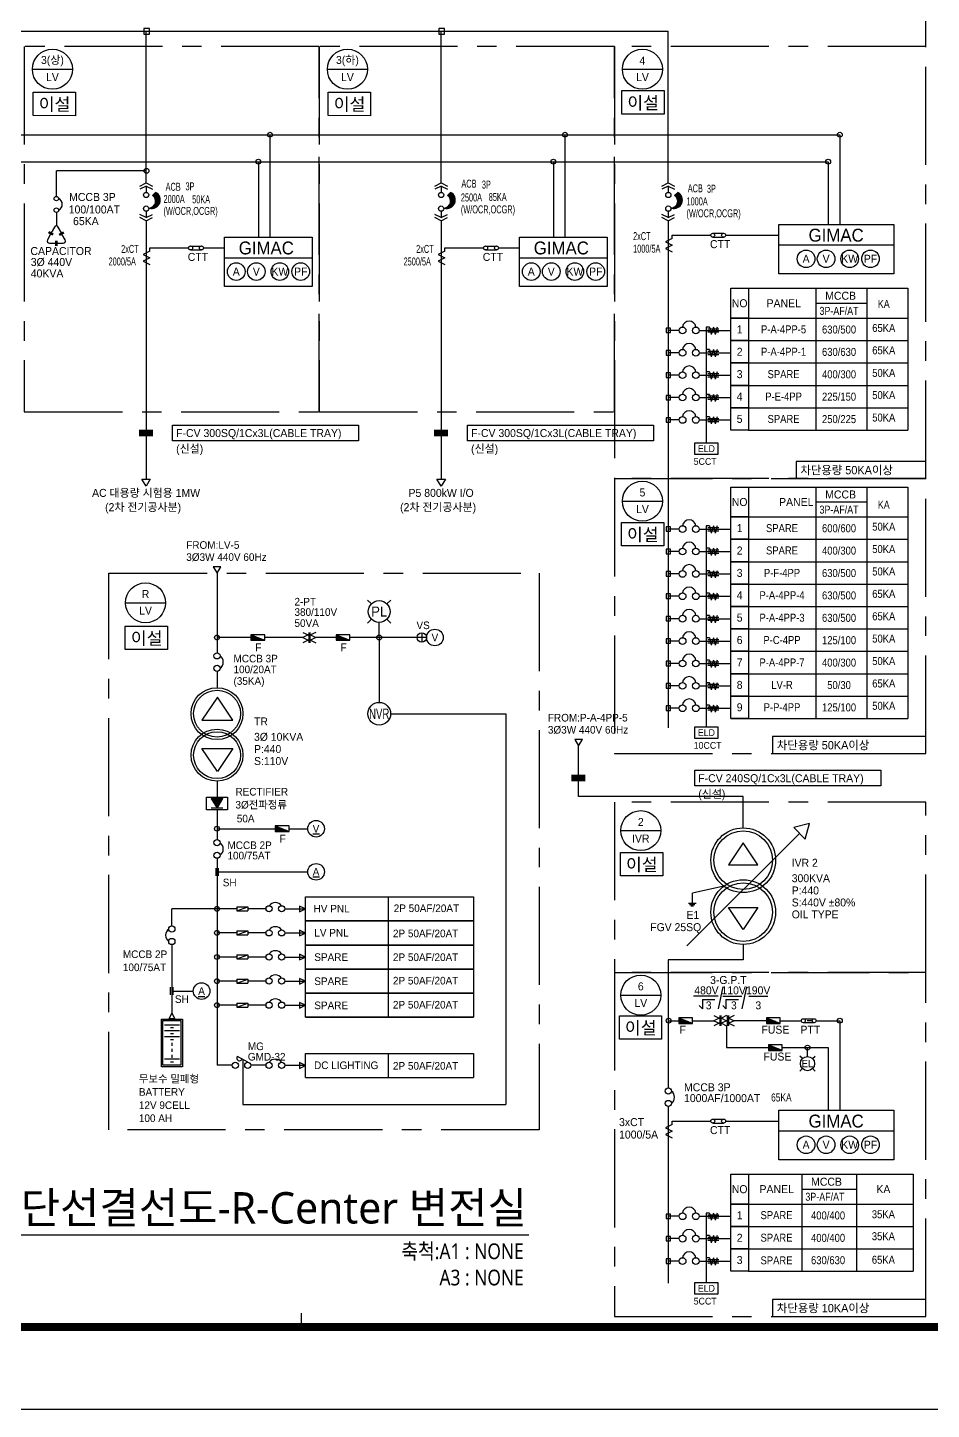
# Model space of a CAD drawing. Header units: millimetres. Extents: x 0 to 252300, y -45585 to -15885.
# Drawn here: x 226260 to 237778, y -45585 to -27966 of the extents above; entities that cross this region are included whole.
import ezdxf
from ezdxf.enums import TextEntityAlignment as Align

# ---------------------------------------------------------------- set-up
doc = ezdxf.new("R2010")
doc.units = ezdxf.units.MM
doc.header["$LTSCALE"] = 1000
doc.linetypes.add('CEN', pattern=[62, 60, -1, 0, -1])
doc.linetypes.add('CENTER', pattern=[2, 1.25, -0.25, 0.25, -0.25])
for name, color, linetype in [('11$0$TEXT', 3, 'Continuous'), ('11$1$SYM', 3, 'Continuous'), ('line', 9, 'Continuous'), ('LINE3', 1, 'CENTER'), ('SYM', 3, 'Continuous'), ('TIT', 2, 'Continuous'), ('XR-SHEET-SHT', 5, 'Continuous'), ('XREF', 7, 'CEN'), ('기호', 4, 'Continuous')]:
    doc.layers.add(name, color=color, linetype=linetype)
doc.layers.add('XR-SHEET-TEMP', color=171, linetype='Continuous', plot=False)
doc.styles.add('CW', font='')
doc.styles.add('GHS', font='malgun.ttf')
doc.styles.add('돋움', font='')
doc.styles.get('CW').set_extended_font_data('Dotum')
doc.styles.get('돋움').set_extended_font_data('Dotum')

# ---------------------------------------------------------------- blocks, each defined once
blk = doc.blocks.new('XR-FORM-EE', base_point=(461, 408))
at = {"layer": 'XR-SHEET-SHT', "color": 5}
blk.add_lwpolyline([(0, 118800), (168200, 118800), (168200, 0), (0, 0)], close=True, dxfattribs=at)
at = {"layer": 'XR-SHEET-SHT', "color": 5, "const_width": 400}
blk.add_lwpolyline([(9300, 114600), (163900, 114600), (163900, 4200), (9300, 4200)], close=True, dxfattribs=at)
at = {"layer": 'XR-SHEET-TEMP'}
blk.add_line((78000, 4200), (78000, 4900), dxfattribs=at)
blk = doc.blocks.new('CCT-F')
at = {"layer": '기호', "color": 3}
blk.add_lwpolyline([(0, 0), (202, -117), (202, 117)], close=True, dxfattribs=at)

msp = doc.modelspace()

# ---------------------------------------------------------------- linework, layer by layer
at = {"layer": '11$0$TEXT', "color": 6}
for points in [[(228108, -33034), (230479, -33034), (230479, -33234), (228108, -33234)], [(231868, -33034), (234239, -33034), (234239, -33234), (231868, -33234)], [(234763, -37435), (237134, -37435), (237134, -37635), (234763, -37635)]]:
    msp.add_lwpolyline(points, close=True, dxfattribs=at)
at = {"layer": '11$1$SYM', "color": 6}
for points in [[(227680, -33134, 84.2, 84.2, 0), (227860, -33134, 0, 0, 0), (228108, -33134, 0, 0, 0)], [(231440, -33134, 84.2, 84.2, 0), (231620, -33134, 0, 0, 0), (231868, -33134, 0, 0, 0)], [(233369, -37535, 84.2, 84.2, 0), (233189, -37535, 0, 0, 0), (234763, -37535, 0, 0, 0)]]:
    msp.add_lwpolyline(points, format="xyseb", dxfattribs=at)
at = {"layer": 'LINE3'}
msp.add_lwpolyline([(237709, -28208), (237709, -25687), (221683, -25687), (221683, -28208)], dxfattribs=at)
for points in [[(226218, -32865), (229978, -32865), (229978, -28208), (226218, -28208)], [(229978, -32865), (233738, -32865), (233738, -28208), (229978, -28208)], [(233738, -33716), (237709, -33716), (237709, -28208), (233738, -28208)], [(233738, -37223), (237709, -37223), (237709, -33716), (233738, -33716)], [(227297, -34923), (232781, -34923), (232781, -42021), (227297, -42021)], [(233738, -40014), (237709, -40014), (237709, -37843), (233738, -37843)], [(233738, -44401), (237709, -44401), (237709, -40014), (233738, -40014)]]:
    msp.add_lwpolyline(points, close=True, dxfattribs=at)
at = {"layer": 'SYM'}
for p, q in [((223235, -28012), (234426, -28012)), ((227740, -27976), (227740, -28049)), ((227812, -27976), (227740, -27976)), ((227770, -29947), (227770, -28012)), ((227812, -28049), (227812, -27976)), ((231500, -27976), (231500, -28049)), ((231572, -27976), (231500, -27976)), ((231530, -29947), (231530, -28012)), ((231572, -28049), (231572, -27976)), ((234426, -29947), (234426, -28012)), ((227740, -28049), (227812, -28049)), ((231500, -28049), (231572, -28049)), ((225421, -29332), (236612, -29332)), ((229349, -29332), (229349, -30638)), ((233109, -29332), (233109, -30638)), ((236612, -29332), (236612, -30475)), ((225273, -29676), (236463, -29676)), ((229201, -29676), (229201, -30638)), ((232961, -29676), (232961, -30638)), ((236463, -29676), (236463, -30475)), ((226626, -30119), (226626, -29793)), ((227776, -29793), (226626, -29793)), ((227690, -29987), (227770, -29947)), ((227770, -29947), (227850, -29987)), ((231450, -29987), (231530, -29947)), ((231530, -29947), (231610, -29987)), ((234345, -29987), (234426, -29947)), ((234426, -29947), (234506, -29987)), ((227770, -29987), (227690, -30027)), ((227770, -29987), (227770, -30067)), ((227770, -29987), (227850, -30027)), ((227850, -30107), (227891, -30067)), ((227855, -30109), (227895, -30068)), ((227862, -30115), (227903, -30073)), ((227868, -30121), (227911, -30079)), ((227874, -30129), (227918, -30085)), ((227879, -30137), (227924, -30092)), ((227883, -30146), (227930, -30100)), ((227886, -30156), (227935, -30108)), ((227889, -30168), (227940, -30117)), ((227889, -30180), (227943, -30126)), ((231530, -29987), (231450, -30027)), ((231530, -29987), (231530, -30067)), ((231530, -29987), (231610, -30027)), ((231610, -30107), (231650, -30067)), ((231614, -30109), (231655, -30068)), ((231622, -30115), (231663, -30073)), ((231628, -30121), (231671, -30079)), ((231634, -30129), (231678, -30085)), ((231639, -30137), (231684, -30092)), ((231643, -30146), (231690, -30100)), ((231646, -30156), (231695, -30108)), ((231648, -30168), (231699, -30117)), ((231649, -30180), (231703, -30126)), ((234426, -29987), (234345, -30027)), ((234426, -29987), (234426, -30067)), ((234426, -29987), (234506, -30027)), ((234506, -30107), (234546, -30067)), ((234510, -30109), (234551, -30068)), ((234517, -30115), (234559, -30073)), ((234524, -30121), (234566, -30079)), ((234529, -30129), (234573, -30085)), ((234534, -30137), (234580, -30092)), ((234539, -30146), (234585, -30100)), ((234542, -30156), (234590, -30108)), ((234544, -30168), (234595, -30117)), ((234544, -30180), (234599, -30126)), ((227816, -30267), (227819, -30263)), ((227827, -30269), (227839, -30257)), ((227840, -30270), (227949, -30160)), ((227854, -30269), (227949, -30174)), ((227870, -30266), (227945, -30191)), ((227881, -30215), (227948, -30148)), ((227887, -30195), (227946, -30136)), ((227892, -30257), (227937, -30213)), ((231576, -30267), (231579, -30263)), ((231587, -30269), (231599, -30257)), ((231599, -30270), (231709, -30160)), ((231613, -30269), (231709, -30174)), ((231630, -30266), (231705, -30191)), ((231641, -30215), (231708, -30148)), ((231647, -30195), (231706, -30136)), ((231652, -30257), (231696, -30213)), ((234471, -30267), (234475, -30263)), ((234482, -30269), (234495, -30257)), ((234495, -30270), (234605, -30160)), ((234509, -30269), (234604, -30174)), ((234525, -30266), (234601, -30191)), ((234536, -30215), (234604, -30148)), ((234543, -30195), (234602, -30136)), ((234548, -30257), (234592, -30213)), ((226626, -30322), (226626, -30495)), ((227770, -30388), (227690, -30348)), ((227770, -30428), (227690, -30388)), ((227770, -30307), (227770, -30388)), ((227770, -30388), (227850, -30348)), ((227770, -30428), (227850, -30388)), ((227770, -30428), (227770, -32865)), ((231530, -30388), (231450, -30348)), ((231530, -30428), (231450, -30388)), ((231530, -30307), (231530, -30388)), ((231530, -30388), (231610, -30348)), ((231530, -30428), (231610, -30388)), ((231530, -30428), (231530, -32865)), ((234426, -30388), (234345, -30348)), ((234426, -30428), (234345, -30388)), ((234426, -30307), (234426, -30388)), ((234426, -30388), (234506, -30348)), ((234426, -30428), (234506, -30388)), ((234426, -30428), (234426, -36893)), ((226553, -30599), (226513, -30674)), ((226581, -30614), (226525, -30584)), ((226589, -30599), (226533, -30569)), ((226601, -30510), (226561, -30584)), ((226690, -30584), (226650, -30510)), ((226662, -30599), (226718, -30569)), ((226670, -30614), (226726, -30584)), ((226738, -30674), (226698, -30599)), ((234474, -30655), (234389, -30698)), ((234474, -30613), (234601, -30613)), ((234474, -30655), (234474, -30613)), ((234601, -30613), (234968, -30613)), ((234993, -30588), (235131, -30588)), ((234993, -30638), (235131, -30638)), ((235156, -30613), (235834, -30613)), ((226538, -30715), (226617, -30715)), ((226617, -30684), (226617, -30748)), ((226634, -30684), (226634, -30748)), ((226634, -30715), (226713, -30715)), ((227819, -30818), (227734, -30861)), ((227819, -30776), (227945, -30776)), ((227819, -30818), (227819, -30776)), ((227945, -30776), (228313, -30776)), ((228338, -30751), (228476, -30751)), ((228338, -30801), (228476, -30801)), ((228501, -30776), (228770, -30776)), ((231579, -30818), (231494, -30861)), ((231579, -30776), (231705, -30776)), ((231579, -30818), (231579, -30776)), ((231705, -30776), (232073, -30776)), ((232098, -30751), (232236, -30751)), ((232098, -30801), (232236, -30801)), ((232261, -30776), (232530, -30776)), ((234389, -30698), (234474, -30740)), ((234474, -30740), (234389, -30782)), ((234389, -30782), (234474, -30825)), ((235834, -30738), (237301, -30738)), ((227734, -30861), (227819, -30903)), ((227819, -30903), (227734, -30945)), ((227734, -30945), (227819, -30988)), ((228770, -30901), (229885, -30901)), ((231494, -30861), (231579, -30903)), ((231579, -30903), (231494, -30945)), ((231494, -30945), (231579, -30988)), ((232530, -30901), (233645, -30901)), ((234565, -31827), (234426, -31827)), ((234820, -31827), (235221, -31827)), ((234565, -32112), (234426, -32112)), ((234820, -32112), (235221, -32112)), ((234565, -32398), (234426, -32398)), ((234820, -32398), (235221, -32398)), ((234565, -32683), (234426, -32683)), ((234820, -32683), (235221, -32683)), ((227770, -32865), (227770, -33722)), ((231530, -32865), (231530, -33722)), ((234565, -32969), (234426, -32969)), ((234820, -32969), (235221, -32969)), ((234565, -34360), (234426, -34360)), ((234820, -34360), (235221, -34360)), ((234565, -34646), (234426, -34646)), ((234820, -34646), (235221, -34646)), ((228674, -34923), (228674, -35756)), ((234565, -34932), (234426, -34932)), ((234820, -34932), (235221, -34932)), ((234565, -35217), (234426, -35217)), ((234820, -35217), (235221, -35217)), ((230643, -35314), (230594, -35265)), ((230840, -35314), (230889, -35265)), ((230643, -35511), (230594, -35560)), ((230741, -35743), (230741, -35551)), ((230840, -35511), (230889, -35560)), ((234565, -35503), (234426, -35503)), ((234820, -35503), (235221, -35503)), ((228674, -35734), (228674, -35938)), ((229107, -35743), (228674, -35743)), ((229107, -35708), (229282, -35778)), ((229107, -35708), (229107, -35778)), ((229282, -35708), (229107, -35708)), ((229107, -35712), (229173, -35778)), ((229107, -35718), (229167, -35778)), ((229107, -35724), (229161, -35778)), ((229107, -35730), (229155, -35778)), ((229107, -35737), (229149, -35778)), ((229107, -35743), (229142, -35778)), ((229107, -35749), (229136, -35778)), ((229107, -35755), (229130, -35778)), ((229107, -35761), (229124, -35778)), ((229111, -35709), (229179, -35778)), ((229121, -35714), (229186, -35778)), ((229132, -35718), (229192, -35778)), ((229142, -35722), (229198, -35778)), ((229152, -35726), (229204, -35778)), ((229163, -35730), (229210, -35778)), ((229173, -35734), (229216, -35778)), ((229183, -35738), (229223, -35778)), ((229193, -35742), (229229, -35778)), ((229204, -35746), (229235, -35778)), ((229214, -35751), (229241, -35778)), ((229224, -35755), (229247, -35778)), ((229235, -35759), (229253, -35778)), ((229245, -35763), (229260, -35778)), ((229282, -35778), (229282, -35708)), ((229769, -35743), (229282, -35743)), ((229769, -35677), (229835, -35710)), ((229835, -35710), (229769, -35743)), ((229769, -35743), (229835, -35776)), ((229843, -35677), (229843, -35809)), ((229858, -35677), (229858, -35809)), ((229932, -35677), (229866, -35710)), ((229866, -35710), (229932, -35743)), ((229932, -35743), (229866, -35776)), ((230193, -35743), (229932, -35743)), ((230193, -35708), (230367, -35778)), ((230193, -35708), (230193, -35778)), ((230367, -35708), (230193, -35708)), ((230193, -35712), (230259, -35778)), ((230193, -35718), (230253, -35778)), ((230193, -35724), (230247, -35778)), ((230193, -35730), (230240, -35778)), ((230193, -35737), (230234, -35778)), ((230193, -35743), (230228, -35778)), ((230193, -35749), (230222, -35778)), ((230193, -35755), (230216, -35778)), ((230193, -35761), (230210, -35778)), ((230197, -35709), (230265, -35778)), ((230207, -35714), (230271, -35778)), ((230217, -35718), (230277, -35778)), ((230228, -35722), (230284, -35778)), ((230238, -35726), (230290, -35778)), ((230248, -35730), (230296, -35778)), ((230258, -35734), (230302, -35778)), ((230269, -35738), (230308, -35778)), ((230279, -35742), (230314, -35778)), ((230289, -35746), (230321, -35778)), ((230300, -35751), (230327, -35778)), ((230310, -35755), (230333, -35778)), ((230320, -35759), (230339, -35778)), ((230330, -35763), (230345, -35778)), ((230367, -35778), (230367, -35708)), ((231345, -35743), (230367, -35743)), ((230741, -35743), (230741, -36571)), ((231284, -35682), (231284, -35804)), ((229107, -35767), (229118, -35778)), ((229107, -35774), (229112, -35778)), ((229107, -35778), (229282, -35778)), ((229255, -35767), (229266, -35778)), ((229265, -35771), (229272, -35778)), ((229276, -35775), (229278, -35778)), ((229835, -35776), (229769, -35809)), ((229866, -35776), (229932, -35809)), ((230193, -35767), (230203, -35778)), ((230193, -35774), (230197, -35778)), ((230193, -35778), (230367, -35778)), ((230341, -35767), (230351, -35778)), ((230351, -35771), (230358, -35778)), ((230361, -35775), (230364, -35778)), ((234565, -35788), (234426, -35788)), ((234820, -35788), (235221, -35788)), ((234565, -36074), (234426, -36074)), ((234820, -36074), (235221, -36074)), ((228674, -36175), (228674, -36383)), ((234565, -36359), (234426, -36359)), ((234820, -36359), (235221, -36359)), ((228678, -36503), (228482, -36797)), ((228874, -36797), (228678, -36503)), ((234565, -36645), (234426, -36645)), ((234820, -36645), (235221, -36645)), ((228482, -36797), (228874, -36797)), ((230886, -36715), (232357, -36715)), ((232357, -36715), (232357, -41699)), ((228482, -37160), (228874, -37160)), ((228678, -37453), (228482, -37160)), ((228874, -37160), (228678, -37453)), ((233283, -37771), (233283, -37125)), ((228674, -37573), (228674, -37777)), ((228748, -37797), (228600, -37797)), ((228600, -37797), (228674, -37918)), ((228600, -37798), (228692, -37889)), ((228606, -37797), (228694, -37885)), ((228611, -37814), (228689, -37893)), ((228613, -37797), (228697, -37881)), ((228619, -37797), (228699, -37877)), ((228621, -37831), (228687, -37897)), ((228626, -37797), (228701, -37873)), ((228631, -37848), (228684, -37901)), ((228632, -37797), (228704, -37869)), ((228639, -37797), (228706, -37865)), ((228641, -37865), (228682, -37905)), ((228645, -37797), (228709, -37861)), ((228652, -37797), (228711, -37857)), ((228659, -37797), (228714, -37853)), ((228665, -37797), (228716, -37848)), ((228672, -37797), (228719, -37844)), ((228674, -37918), (228748, -37797)), ((228678, -37797), (228721, -37840)), ((228685, -37797), (228724, -37836)), ((228691, -37797), (228726, -37832)), ((228698, -37797), (228729, -37828)), ((228704, -37797), (228731, -37824)), ((228711, -37797), (228734, -37820)), ((228717, -37797), (228736, -37816)), ((228724, -37797), (228739, -37812)), ((228730, -37797), (228741, -37808)), ((228737, -37797), (228743, -37804)), ((228743, -37797), (228746, -37800)), ((235381, -37771), (233283, -37771)), ((235381, -38170), (235381, -37771)), ((228748, -37918), (228600, -37918)), ((228651, -37881), (228679, -37909)), ((228662, -37898), (228677, -37913)), ((228672, -37915), (228674, -37917)), ((228674, -37940), (228674, -38321)), ((228674, -38181), (229417, -38181)), ((229417, -38146), (229592, -38216)), ((229417, -38146), (229417, -38216)), ((229592, -38146), (229417, -38146)), ((229417, -38150), (229483, -38216)), ((229417, -38156), (229477, -38216)), ((229417, -38163), (229471, -38216)), ((229417, -38169), (229465, -38216)), ((229417, -38175), (229458, -38216)), ((229417, -38181), (229452, -38216)), ((229417, -38187), (229446, -38216)), ((229417, -38193), (229440, -38216)), ((229417, -38200), (229434, -38216)), ((229417, -38206), (229428, -38216)), ((229417, -38212), (229421, -38216)), ((229417, -38216), (229592, -38216)), ((229421, -38148), (229489, -38216)), ((229431, -38152), (229495, -38216)), ((229442, -38156), (229502, -38216)), ((229452, -38160), (229508, -38216)), ((229462, -38164), (229514, -38216)), ((229472, -38168), (229520, -38216)), ((229483, -38173), (229526, -38216)), ((229493, -38177), (229532, -38216)), ((229503, -38181), (229539, -38216)), ((229513, -38185), (229545, -38216)), ((229524, -38189), (229551, -38216)), ((229534, -38193), (229557, -38216)), ((229544, -38197), (229563, -38216)), ((229555, -38201), (229569, -38216)), ((229565, -38205), (229576, -38216)), ((229575, -38210), (229582, -38216)), ((229585, -38214), (229588, -38216)), ((229592, -38216), (229592, -38146)), ((229592, -38181), (229831, -38181)), ((234664, -39674), (236098, -38240)), ((235381, -38361), (235193, -38643)), ((235569, -38643), (235381, -38361)), ((228674, -38558), (228674, -41198)), ((228658, -38682), (228658, -38781)), ((228690, -38682), (228690, -38781)), ((228690, -38731), (229831, -38731)), ((235193, -38643), (235569, -38643)), ((228674, -39202), (228098, -39202)), ((228098, -39421), (228098, -39202)), ((228705, -39202), (228674, -39202)), ((228928, -39202), (228674, -39202)), ((228928, -39177), (229065, -39177)), ((228928, -39177), (228928, -39227)), ((228928, -39227), (229065, -39177)), ((228928, -39227), (229065, -39227)), ((229065, -39177), (229065, -39227)), ((229299, -39202), (229065, -39202)), ((229536, -39202), (229796, -39202)), ((229726, -39167), (229726, -39241)), ((229800, -39204), (229726, -39167)), ((229726, -39241), (229800, -39204)), ((235193, -39184), (235569, -39184)), ((235381, -39466), (235193, -39184)), ((235569, -39184), (235381, -39466)), ((228928, -39509), (228674, -39509)), ((228928, -39484), (229065, -39484)), ((228928, -39484), (228928, -39534)), ((228928, -39534), (229065, -39484)), ((228928, -39534), (229065, -39534)), ((229065, -39484), (229065, -39534)), ((229299, -39509), (229065, -39509)), ((229536, -39509), (229796, -39509)), ((229726, -39474), (229726, -39548)), ((229800, -39511), (229726, -39474)), ((229726, -39548), (229800, -39511)), ((228098, -39659), (228098, -40534)), ((228928, -39817), (228674, -39817)), ((228928, -39791), (229065, -39791)), ((228928, -39791), (228928, -39842)), ((228928, -39842), (229065, -39791)), ((229065, -39791), (229065, -39842)), ((229299, -39817), (229065, -39817)), ((229536, -39817), (229796, -39817)), ((229726, -39781), (229726, -39855)), ((229800, -39818), (229726, -39781)), ((235381, -39657), (235381, -39854)), ((228928, -39842), (229065, -39842)), ((229726, -39855), (229800, -39818)), ((235381, -39854), (234426, -39854)), ((234426, -39854), (234426, -41486)), ((228928, -40124), (228674, -40124)), ((228928, -40099), (229065, -40099)), ((228928, -40099), (228928, -40149)), ((228928, -40149), (229065, -40099)), ((228928, -40149), (229065, -40149)), ((229065, -40099), (229065, -40149)), ((229299, -40124), (229065, -40124)), ((229536, -40124), (229796, -40124)), ((229726, -40089), (229726, -40162)), ((229800, -40125), (229726, -40089)), ((229726, -40162), (229800, -40125)), ((228082, -40301), (228082, -40201)), ((228114, -40301), (228114, -40201)), ((228114, -40251), (228372, -40251)), ((235060, -40316), (234745, -40316)), ((235121, -40196), (235060, -40477)), ((235121, -40316), (235361, -40316)), ((235421, -40196), (235361, -40477)), ((235453, -40316), (235694, -40316)), ((228928, -40431), (228674, -40431)), ((228928, -40406), (229065, -40406)), ((228928, -40406), (228928, -40456)), ((228928, -40456), (229065, -40406)), ((228928, -40456), (229065, -40456)), ((229065, -40406), (229065, -40456)), ((229299, -40431), (229065, -40431)), ((229536, -40431), (229796, -40431)), ((229726, -40396), (229726, -40470)), ((229800, -40433), (229726, -40396)), ((229726, -40470), (229800, -40433)), ((234860, -40477), (234820, -40437)), ((234860, -40357), (235020, -40357)), ((234860, -40357), (234860, -40477)), ((235161, -40477), (235121, -40437)), ((235161, -40357), (235321, -40357)), ((235161, -40357), (235161, -40477)), ((227965, -41216), (227965, -40608)), ((227965, -40608), (228232, -40608)), ((227984, -41197), (227984, -40627)), ((227984, -40627), (228213, -40627)), ((228194, -40684), (228003, -40684)), ((228062, -40607), (228098, -40534)), ((228135, -40607), (228062, -40607)), ((228098, -40534), (228135, -40607)), ((228213, -40627), (228213, -41197)), ((228232, -40608), (228232, -41216)), ((234431, -40629), (234561, -40629)), ((234561, -40594), (234736, -40664)), ((234561, -40594), (234561, -40664)), ((234736, -40594), (234561, -40594)), ((234561, -40598), (234627, -40664)), ((234561, -40604), (234621, -40664)), ((234561, -40610), (234615, -40664)), ((234561, -40616), (234608, -40664)), ((234561, -40622), (234602, -40664)), ((234561, -40629), (234596, -40664)), ((234561, -40635), (234590, -40664)), ((234561, -40641), (234584, -40664)), ((234561, -40647), (234578, -40664)), ((234561, -40653), (234571, -40664)), ((234561, -40659), (234565, -40664)), ((234561, -40664), (234736, -40664)), ((234565, -40595), (234633, -40664)), ((234575, -40600), (234639, -40664)), ((234585, -40604), (234645, -40664)), ((234596, -40608), (234652, -40664)), ((234606, -40612), (234658, -40664)), ((234616, -40616), (234664, -40664)), ((234627, -40620), (234670, -40664)), ((234637, -40624), (234676, -40664)), ((234647, -40628), (234682, -40664)), ((234657, -40632), (234689, -40664)), ((234668, -40637), (234695, -40664)), ((234678, -40641), (234701, -40664)), ((234688, -40645), (234707, -40664)), ((234699, -40649), (234713, -40664)), ((234709, -40653), (234720, -40664)), ((234719, -40657), (234726, -40664)), ((234729, -40661), (234732, -40664)), ((234736, -40664), (234736, -40594)), ((234736, -40629), (235019, -40629)), ((235007, -40563), (235073, -40596)), ((235073, -40596), (235007, -40629)), ((235007, -40629), (235073, -40662)), ((235073, -40662), (235007, -40695)), ((235081, -40563), (235081, -40695)), ((235095, -40563), (235095, -40695)), ((235169, -40563), (235103, -40596)), ((235103, -40596), (235169, -40629)), ((235169, -40629), (235103, -40662)), ((235103, -40662), (235169, -40695)), ((235169, -40695), (235169, -40972)), ((235177, -40563), (235177, -40695)), ((235191, -40563), (235191, -40695)), ((235265, -40563), (235199, -40596)), ((235199, -40596), (235265, -40629)), ((235265, -40629), (235199, -40662)), ((235199, -40662), (235265, -40695)), ((235677, -40629), (235265, -40629)), ((235677, -40594), (235852, -40664)), ((235677, -40594), (235677, -40664)), ((235852, -40594), (235677, -40594)), ((235677, -40598), (235743, -40664)), ((235677, -40604), (235737, -40664)), ((235677, -40610), (235731, -40664)), ((235677, -40616), (235725, -40664)), ((235677, -40622), (235718, -40664)), ((235677, -40629), (235712, -40664)), ((235677, -40635), (235706, -40664)), ((235677, -40641), (235700, -40664)), ((235677, -40647), (235694, -40664)), ((235677, -40653), (235687, -40664)), ((235677, -40659), (235681, -40664)), ((235677, -40664), (235852, -40664)), ((235681, -40595), (235749, -40664)), ((235691, -40600), (235755, -40664)), ((235701, -40604), (235762, -40664)), ((235712, -40608), (235768, -40664)), ((235722, -40612), (235774, -40664)), ((235732, -40616), (235780, -40664)), ((235743, -40620), (235786, -40664)), ((235753, -40624), (235792, -40664)), ((235763, -40628), (235799, -40664)), ((235773, -40632), (235805, -40664)), ((235784, -40637), (235811, -40664)), ((235794, -40641), (235817, -40664)), ((235804, -40645), (235823, -40664)), ((235815, -40649), (235829, -40664)), ((235825, -40653), (235836, -40664)), ((235835, -40657), (235842, -40664)), ((235845, -40661), (235848, -40664)), ((235852, -40664), (235852, -40594)), ((235852, -40629), (236122, -40629)), ((236147, -40604), (236285, -40604)), ((236147, -40654), (236285, -40654)), ((236259, -40629), (236195, -40629)), ((236310, -40629), (236612, -40629)), ((236612, -40629), (236612, -41771)), ((228194, -40760), (228003, -40760)), ((228194, -40836), (228003, -40836)), ((228118, -40722), (228079, -40722)), ((228118, -40798), (228079, -40798)), ((228118, -40874), (228079, -40874)), ((228098, -40912), (228098, -40950)), ((228098, -40988), (228098, -41026)), ((235169, -40972), (235703, -40972)), ((235703, -40937), (235878, -41007)), ((235703, -40937), (235703, -41007)), ((235878, -40937), (235703, -40937)), ((235703, -40941), (235769, -41007)), ((235703, -40947), (235763, -41007)), ((235703, -40953), (235757, -41007)), ((235703, -40960), (235750, -41007)), ((235703, -40966), (235744, -41007)), ((235703, -40972), (235738, -41007)), ((235703, -40978), (235732, -41007)), ((235703, -40984), (235726, -41007)), ((235703, -40990), (235720, -41007)), ((235703, -40997), (235713, -41007)), ((235703, -41003), (235707, -41007)), ((235703, -41007), (235878, -41007)), ((235707, -40939), (235775, -41007)), ((235717, -40943), (235781, -41007)), ((235727, -40947), (235787, -41007)), ((235738, -40951), (235794, -41007)), ((235748, -40955), (235800, -41007)), ((235758, -40959), (235806, -41007)), ((235769, -40963), (235812, -41007)), ((235779, -40967), (235818, -41007)), ((235789, -40972), (235824, -41007)), ((235799, -40976), (235831, -41007)), ((235810, -40980), (235837, -41007)), ((235820, -40984), (235843, -41007)), ((235830, -40988), (235849, -41007)), ((235840, -40992), (235855, -41007)), ((235851, -40996), (235861, -41007)), ((235861, -41000), (235868, -41007)), ((235871, -41004), (235874, -41007)), ((235878, -41007), (235878, -40937)), ((235878, -40972), (236047, -40972)), ((236047, -40972), (236463, -40972)), ((236200, -41085), (236200, -40972)), ((236463, -40972), (236463, -41771)), ((228232, -41216), (227965, -41216)), ((228213, -41197), (227984, -41197)), ((228194, -41121), (228003, -41121)), ((228118, -41159), (228079, -41159)), ((228098, -41064), (228098, -41102)), ((228868, -41198), (228674, -41198)), ((229066, -41159), (228934, -41086)), ((229003, -41124), (229003, -41699)), ((229299, -41198), (229105, -41198)), ((229536, -41198), (229796, -41198)), ((229726, -41163), (229726, -41237)), ((229800, -41200), (229726, -41163)), ((229726, -41237), (229800, -41200)), ((236136, -41112), (236104, -41080)), ((236264, -41112), (236296, -41080)), ((236136, -41240), (236104, -41272)), ((236264, -41240), (236296, -41272)), ((229003, -41699), (232357, -41699)), ((234426, -41724), (234426, -43974)), ((234474, -41909), (234601, -41909)), ((234474, -41952), (234474, -41909)), ((234601, -41909), (234968, -41909)), ((234993, -41884), (235131, -41884)), ((235156, -41909), (235834, -41909)), ((234474, -41952), (234389, -41994)), ((234389, -41994), (234474, -42036)), ((234474, -42036), (234389, -42079)), ((234389, -42079), (234474, -42121)), ((234993, -41935), (235131, -41935)), ((235834, -42035), (237301, -42035)), ((234565, -43123), (234426, -43123)), ((234820, -43123), (235221, -43123)), ((234565, -43408), (234426, -43408)), ((234820, -43408), (235221, -43408)), ((234565, -43694), (234426, -43694)), ((234820, -43694), (235221, -43694))]:
    msp.add_line(p, q, dxfattribs=at)
at = {"layer": 'SYM', "color": 6}
for p, q in [((226321, -28497), (226831, -28497)), ((230081, -28497), (230591, -28497)), ((233841, -28497), (234351, -28497)), ((235449, -31290), (235449, -31957)), ((235449, -31290), (237480, -31290)), ((236306, -31290), (236306, -33099)), ((236956, -31290), (236956, -33099)), ((237480, -31290), (237480, -33099)), ((236306, -31481), (236956, -31481)), ((235449, -31671), (237480, -31671)), ((234949, -31786), (234910, -31786)), ((234911, -33261), (234911, -31786)), ((234929, -31806), (235069, -31806)), ((234929, -31847), (235069, -31847)), ((234949, -31786), (234974, -31878)), ((235000, -31786), (234974, -31878)), ((235000, -31786), (235025, -31878)), ((235050, -31786), (235025, -31878)), ((235449, -31957), (237480, -31957)), ((234949, -32071), (234910, -32071)), ((234929, -32092), (235069, -32092)), ((234929, -32133), (235069, -32133)), ((234949, -32071), (234974, -32163)), ((235000, -32071), (234974, -32163)), ((235000, -32071), (235025, -32163)), ((235050, -32071), (235025, -32163)), ((234949, -32357), (234910, -32357)), ((234929, -32377), (235069, -32377)), ((234949, -32357), (234974, -32449)), ((235000, -32357), (234974, -32449)), ((235000, -32357), (235025, -32449)), ((235050, -32357), (235025, -32449)), ((235449, -32242), (237480, -32242)), ((234929, -32418), (235069, -32418)), ((235449, -32528), (237480, -32528)), ((234949, -32643), (234910, -32643)), ((234929, -32663), (235069, -32663)), ((234929, -32704), (235069, -32704)), ((234949, -32643), (234974, -32734)), ((235000, -32643), (234974, -32734)), ((235000, -32643), (235025, -32734)), ((235050, -32643), (235025, -32734)), ((234949, -32928), (234910, -32928)), ((234949, -32928), (234974, -33020)), ((235000, -32928), (234974, -33020)), ((235000, -32928), (235025, -33020)), ((235050, -32928), (235025, -33020)), ((235449, -32813), (237480, -32813)), ((234929, -32949), (235069, -32949)), ((234929, -32990), (235069, -32990)), ((235449, -33099), (237480, -33099)), ((235449, -33824), (235449, -34490)), ((235449, -33824), (237480, -33824)), ((236306, -33824), (236306, -36775)), ((236956, -33824), (236956, -36775)), ((237480, -33824), (237480, -36775)), ((233841, -34005), (234351, -34005)), ((236306, -34015), (236956, -34015)), ((234949, -34320), (234910, -34320)), ((234911, -36882), (234911, -34320)), ((234929, -34340), (235069, -34340)), ((234949, -34320), (234974, -34412)), ((235000, -34320), (234974, -34412)), ((235000, -34320), (235025, -34412)), ((235050, -34320), (235025, -34412)), ((235449, -34205), (237480, -34205)), ((234929, -34381), (235069, -34381)), ((235449, -34490), (237480, -34490)), ((234949, -34605), (234910, -34605)), ((234929, -34626), (235069, -34626)), ((234929, -34667), (235069, -34667)), ((234949, -34605), (234974, -34697)), ((235000, -34605), (234974, -34697)), ((235000, -34605), (235025, -34697)), ((235050, -34605), (235025, -34697)), ((235449, -34776), (237480, -34776)), ((234949, -34891), (234910, -34891)), ((234929, -34911), (235069, -34911)), ((234929, -34952), (235069, -34952)), ((234949, -34891), (234974, -34983)), ((235000, -34891), (234974, -34983)), ((235000, -34891), (235025, -34983)), ((235050, -34891), (235025, -34983)), ((234949, -35176), (234910, -35176)), ((234929, -35197), (235069, -35197)), ((234949, -35176), (234974, -35268)), ((235000, -35176), (234974, -35268)), ((235000, -35176), (235025, -35268)), ((235050, -35176), (235025, -35268)), ((235449, -35062), (237480, -35062)), ((227508, -35300), (228018, -35300)), ((234929, -35238), (235069, -35238)), ((235449, -35347), (237480, -35347)), ((234949, -35462), (234910, -35462)), ((234929, -35482), (235069, -35482)), ((234929, -35523), (235069, -35523)), ((234949, -35462), (234974, -35554)), ((235000, -35462), (234974, -35554)), ((235000, -35462), (235025, -35554)), ((235050, -35462), (235025, -35554)), ((234949, -35748), (234910, -35748)), ((234949, -35748), (234974, -35839)), ((235000, -35748), (234974, -35839)), ((235000, -35748), (235025, -35839)), ((235050, -35748), (235025, -35839)), ((235449, -35633), (237480, -35633)), ((234929, -35768), (235069, -35768)), ((234929, -35809), (235069, -35809)), ((235449, -35918), (237480, -35918)), ((234949, -36033), (234910, -36033)), ((234929, -36054), (235069, -36054)), ((234929, -36095), (235069, -36095)), ((234949, -36033), (234974, -36125)), ((235000, -36033), (234974, -36125)), ((235000, -36033), (235025, -36125)), ((235050, -36033), (235025, -36125)), ((235449, -36204), (237480, -36204)), ((234949, -36319), (234910, -36319)), ((234929, -36339), (235069, -36339)), ((234929, -36380), (235069, -36380)), ((234949, -36319), (234974, -36410)), ((235000, -36319), (234974, -36410)), ((235000, -36319), (235025, -36410)), ((235050, -36319), (235025, -36410)), ((234949, -36604), (234910, -36604)), ((234929, -36625), (235069, -36625)), ((234949, -36604), (234974, -36696)), ((235000, -36604), (234974, -36696)), ((235000, -36604), (235025, -36696)), ((235050, -36604), (235025, -36696)), ((235449, -36489), (237480, -36489)), ((235449, -36489), (237480, -36489)), ((234929, -36666), (235069, -36666)), ((235449, -36775), (237480, -36775)), ((233820, -38205), (234330, -38205)), ((235133, -38914), (234733, -39002)), ((229800, -39050), (231945, -39050)), ((229800, -40586), (229800, -39050)), ((230855, -39050), (230855, -40586)), ((231945, -39050), (231945, -40586)), ((234732, -39002), (234732, -39135)), ((234781, -39135), (234682, -39135)), ((234765, -39151), (234698, -39151)), ((234748, -39168), (234715, -39168)), ((229800, -39357), (231945, -39357)), ((231945, -39357), (229800, -39357)), ((231945, -39665), (229800, -39665)), ((229800, -39665), (231945, -39665)), ((231945, -39972), (229800, -39972)), ((229800, -39972), (231945, -39972)), ((231945, -40279), (229800, -40279)), ((229800, -40279), (231945, -40279)), ((233820, -40303), (234330, -40303)), ((231945, -40586), (229800, -40586)), ((229800, -40586), (231945, -40586)), ((229800, -41047), (231945, -41047)), ((229800, -41354), (229800, -41047)), ((230855, -41047), (230855, -41354)), ((231945, -41047), (231945, -41354)), ((229800, -41354), (231945, -41354)), ((235449, -42587), (235449, -43253)), ((235449, -42587), (237547, -42587)), ((236126, -42587), (236126, -43824)), ((236826, -42587), (236826, -43824)), ((237547, -42587), (237547, -43824)), ((236126, -42777), (236826, -42777)), ((235449, -42967), (237547, -42967)), ((234949, -43082), (234910, -43082)), ((234911, -43968), (234911, -43082)), ((234929, -43103), (235069, -43103)), ((234929, -43144), (235069, -43144)), ((234949, -43082), (234974, -43174)), ((235000, -43082), (234974, -43174)), ((235000, -43082), (235025, -43174)), ((235050, -43082), (235025, -43174)), ((235449, -43253), (237547, -43253)), ((234949, -43368), (234910, -43368)), ((234929, -43388), (235069, -43388)), ((234929, -43429), (235069, -43429)), ((234949, -43368), (234974, -43460)), ((235000, -43368), (234974, -43460)), ((235000, -43368), (235025, -43460)), ((235050, -43368), (235025, -43460)), ((234949, -43653), (234910, -43653)), ((234929, -43674), (235069, -43674)), ((234949, -43653), (234974, -43745)), ((235000, -43653), (234974, -43745)), ((235000, -43653), (235025, -43745)), ((235050, -43653), (235025, -43745)), ((235449, -43538), (237547, -43538)), ((234929, -43715), (235069, -43715)), ((235449, -43824), (237547, -43824))]:
    msp.add_line(p, q, dxfattribs=at)
at = {"layer": 'SYM'}
for points in [[(226331, -28789), (226869, -28789), (226869, -29089), (226331, -29088), (226331, -28789)], [(230091, -28789), (230629, -28789), (230629, -29089), (230091, -29088), (230091, -28789)], [(233833, -28770), (234371, -28770), (234371, -29070), (233833, -29069), (233833, -28770)], [(233828, -34275), (234367, -34275), (234367, -34575), (233828, -34573), (233828, -34275)], [(227504, -35597), (228043, -35597), (228043, -35897), (227504, -35896), (227504, -35597)], [(233816, -38484), (234354, -38484), (234354, -38783), (233816, -38782), (233816, -38484)], [(233802, -40565), (234340, -40565), (234340, -40865), (233802, -40864), (233802, -40565)]]:
    msp.add_lwpolyline(points, dxfattribs=at)
for points in [[(235834, -30475), (237301, -30475), (237301, -31105), (235834, -31105)], [(228770, -30638), (229885, -30638), (229885, -31268), (228770, -31268)], [(232530, -30638), (233645, -30638), (233645, -31268), (232530, -31268)], [(234398, -31855), (234455, -31855), (234455, -31798), (234398, -31798)], [(234398, -32141), (234455, -32141), (234455, -32083), (234398, -32083)], [(234398, -32426), (234455, -32426), (234455, -32369), (234398, -32369)], [(234398, -32712), (234455, -32712), (234455, -32655), (234398, -32655)], [(234398, -32997), (234455, -32997), (234455, -32940), (234398, -32940)], [(227770, -33815), (227717, -33722), (227824, -33722)], [(231530, -33815), (231477, -33722), (231584, -33722)], [(234398, -34389), (234455, -34389), (234455, -34332), (234398, -34332)], [(234398, -34675), (234455, -34675), (234455, -34617), (234398, -34617)], [(234398, -34960), (234455, -34960), (234455, -34903), (234398, -34903)], [(234398, -35246), (234455, -35246), (234455, -35188), (234398, -35188)], [(234398, -35531), (234455, -35531), (234455, -35474), (234398, -35474)], [(234398, -35817), (234455, -35817), (234455, -35760), (234398, -35760)], [(234398, -36102), (234455, -36102), (234455, -36045), (234398, -36045)], [(234398, -36388), (234455, -36388), (234455, -36331), (234398, -36331)], [(234398, -36673), (234455, -36673), (234455, -36616), (234398, -36616)], [(228538, -37777), (228809, -37777), (228809, -37940), (228538, -37940)], [(236224, -38113), (236025, -38167), (236171, -38313)], [(235834, -41771), (237301, -41771), (237301, -42401), (235834, -42401)], [(234398, -43152), (234455, -43152), (234455, -43094), (234398, -43094)], [(234398, -43437), (234455, -43437), (234455, -43380), (234398, -43380)], [(234398, -43723), (234455, -43723), (234455, -43665), (234398, -43665)]]:
    msp.add_lwpolyline(points, close=True, dxfattribs=at)
at = {"layer": 'SYM', "color": 6}
for points in [[(235221, -31671), (235221, -31290), (235449, -31290), (235449, -31671)], [(235221, -31957), (235221, -31671), (235449, -31671), (235449, -31957)], [(235221, -31957), (235221, -31671), (235449, -31671), (235449, -31957)], [(235221, -32242), (235221, -31957), (235449, -31957), (235449, -32242)], [(235221, -32528), (235221, -32242), (235449, -32242), (235449, -32528)], [(235221, -32528), (235221, -32242), (235449, -32242), (235449, -32528)], [(235221, -32813), (235221, -32528), (235449, -32528), (235449, -32813)], [(235221, -33099), (235221, -32813), (235449, -32813), (235449, -33099)], [(234766, -33261), (235056, -33261), (235056, -33408), (234766, -33408)], [(236055, -33716), (237709, -33716), (237709, -33498), (236055, -33498)], [(235221, -34205), (235221, -33824), (235449, -33824), (235449, -34205)], [(235221, -34490), (235221, -34205), (235449, -34205), (235449, -34490)], [(235221, -34490), (235221, -34205), (235449, -34205), (235449, -34490)], [(235221, -34776), (235221, -34490), (235449, -34490), (235449, -34776)], [(235221, -35062), (235221, -34776), (235449, -34776), (235449, -35062)], [(235221, -35062), (235221, -34776), (235449, -34776), (235449, -35062)], [(235221, -35347), (235221, -35062), (235449, -35062), (235449, -35347)], [(235221, -35633), (235221, -35347), (235449, -35347), (235449, -35633)], [(235221, -35918), (235221, -35633), (235449, -35633), (235449, -35918)], [(235221, -36204), (235221, -35918), (235449, -35918), (235449, -36204)], [(235221, -36489), (235221, -36204), (235449, -36204), (235449, -36489)], [(235221, -36489), (235221, -36204), (235449, -36204), (235449, -36489)], [(235221, -36775), (235221, -36489), (235449, -36489), (235449, -36775)], [(234766, -36882), (235056, -36882), (235056, -37029), (234766, -37029)], [(235755, -37223), (237709, -37223), (237709, -37005), (235755, -37005)], [(235221, -42967), (235221, -42587), (235449, -42587), (235449, -42967)], [(235221, -43253), (235221, -42967), (235449, -42967), (235449, -43253)], [(235221, -43253), (235221, -42967), (235449, -42967), (235449, -43253)], [(235221, -43538), (235221, -43253), (235449, -43253), (235449, -43538)], [(235221, -43824), (235221, -43538), (235449, -43538), (235449, -43824)], [(235221, -43824), (235221, -43538), (235449, -43538), (235449, -43824)], [(234766, -43968), (235056, -43968), (235056, -44114), (234766, -44114)], [(235755, -44401), (237709, -44401), (237709, -44184), (235755, -44184)]]:
    msp.add_lwpolyline(points, close=True, dxfattribs=at)
for points in [[(235221, -36489), (235449, -36489)], [(235221, -36775), (235449, -36775)]]:
    msp.add_lwpolyline(points, dxfattribs=at)
for centre, radius in [((226576, -28497), 255), ((230336, -28497), 255), ((234096, -28497), 255), ((236182, -30914), 112), ((236437, -30914), 112), ((236738, -30914), 112), ((237003, -30914), 112), ((228919, -31077), 112), ((229175, -31077), 112), ((229475, -31077), 112), ((229741, -31077), 112), ((232679, -31077), 112), ((232934, -31077), 112), ((233235, -31077), 112), ((233501, -31077), 112), ((234096, -34005), 255), ((227763, -35300), 255), ((234075, -38205), 255), ((234075, -40303), 255), ((236182, -42211), 112), ((236437, -42211), 112), ((236738, -42211), 112), ((237003, -42211), 112)]:
    msp.add_circle(centre, radius, dxfattribs=at)
at = {"layer": 'SYM'}
for centre, radius in [((229349, -29332), 31), ((233109, -29332), 31), ((236612, -29332), 31), ((227776, -29793), 31), ((229201, -29676), 31), ((232961, -29676), 31), ((236463, -29676), 31), ((226626, -30147), 27.9), ((227770, -30100), 33.4), ((231530, -30100), 33.4), ((234426, -30100), 33.4), ((226626, -30294), 27.9), ((227770, -30274), 33.4), ((231530, -30274), 33.4), ((234426, -30274), 33.4), ((234993, -30613), 25.2), ((235131, -30613), 25.2), ((228338, -30776), 25.2), ((228476, -30776), 25.2), ((232098, -30776), 25.2), ((232236, -30776), 25.2), ((234608, -31827), 43), ((234777, -31827), 43), ((234608, -32112), 43), ((234777, -32112), 43), ((234608, -32398), 43), ((234777, -32398), 43), ((234608, -32683), 43), ((234777, -32683), 43), ((234608, -32969), 43), ((234777, -32969), 43), ((234608, -34360), 43), ((234777, -34360), 43), ((234608, -34646), 43), ((234777, -34646), 43), ((234608, -34932), 43), ((234777, -34932), 43), ((234608, -35217), 43), ((234777, -35217), 43), ((230741, -35412), 139), ((234608, -35503), 43), ((234777, -35503), 43), ((228674, -35743), 31.4), ((230741, -35743), 31.4), ((231284, -35743), 61), ((231451, -35743), 106), ((234608, -35788), 43), ((234777, -35788), 43), ((228674, -35977), 39.6), ((228674, -36136), 39.6), ((234608, -36074), 43), ((234777, -36074), 43), ((228674, -36714), 331), ((228674, -36714), 299), ((234608, -36359), 43), ((234777, -36359), 43), ((230741, -36715), 145), ((234608, -36645), 43), ((234777, -36645), 43), ((228674, -37243), 331), ((228674, -37243), 299), ((228674, -38181), 31.4), ((229936, -38181), 106), ((235381, -38583), 413), ((235381, -38583), 374), ((228674, -38360), 39.6), ((228674, -38519), 39.6), ((229936, -38731), 106), ((235381, -39244), 413), ((235381, -39244), 374), ((228674, -39202), 31.4), ((228674, -39202), 31.4), ((229338, -39202), 39.6), ((229497, -39202), 39.6), ((228098, -39461), 39.6), ((228098, -39619), 39.6), ((228674, -39509), 31.4), ((229338, -39509), 39.6), ((229497, -39509), 39.6), ((228674, -39817), 31.4), ((229338, -39817), 39.6), ((229497, -39817), 39.6), ((228477, -40251), 106), ((228674, -40124), 31.4), ((229338, -40124), 39.6), ((229497, -40124), 39.6), ((228674, -40431), 31.4), ((229338, -40431), 39.6), ((229497, -40431), 39.6), ((234431, -40629), 31), ((236147, -40629), 25.2), ((236285, -40629), 25.2), ((236612, -40629), 31), ((236200, -40972), 31), ((228907, -41198), 39.6), ((229066, -41198), 39.6), ((229338, -41198), 39.6), ((229497, -41198), 39.6), ((236200, -41176), 90.6), ((234426, -41526), 39.6), ((234426, -41684), 39.6), ((234993, -41909), 25.2), ((235131, -41909), 25.2), ((234608, -43123), 43), ((234777, -43123), 43), ((234608, -43408), 43), ((234777, -43408), 43), ((234608, -43694), 43), ((234777, -43694), 43)]:
    msp.add_circle(centre, radius, dxfattribs=at)
for centre, radius, start, end in [((227843, -30164), 108, 252.5973, 63.7999), ((227804, -30180), 87.1, 274.3987, 57.5288), ((231603, -30164), 108, 252.5973, 63.7999), ((231564, -30180), 87.1, 274.3987, 57.5288), ((234498, -30164), 108, 252.5973, 63.7999), ((234459, -30180), 87.1, 274.3987, 57.5288), ((226622, -30221), 80.2, 293.0132, 66.9868), ((226626, -30523), 27.9, 28.0354, 151.9646), ((226538, -30687), 27.9, 151.9646, 270), ((226713, -30687), 27.9, 270, 28.0354), ((234692, -31794), 85.5, 6.973, 173.027), ((234692, -32079), 85.5, 6.973, 173.027), ((234692, -32365), 85.5, 6.973, 173.027), ((234692, -32651), 85.5, 6.973, 173.027), ((234692, -32936), 85.5, 6.973, 173.027), ((234692, -34328), 85.5, 6.973, 173.027), ((234692, -34613), 85.5, 6.973, 173.027), ((234692, -34899), 85.5, 6.973, 173.027), ((234692, -35185), 85.5, 6.973, 173.027), ((234692, -35470), 85.5, 6.973, 173.027), ((234692, -35756), 85.5, 6.973, 173.027), ((228654, -36056), 99, 306.8699, 53.1301), ((234692, -36041), 85.5, 6.973, 173.027), ((234692, -36327), 85.5, 6.973, 173.027), ((234692, -36612), 85.5, 6.973, 173.027), ((228654, -38440), 99, 306.8699, 53.1301), ((229418, -39222), 99, 36.8699, 143.1301), ((228118, -39540), 99, 126.8699, 233.1301), ((229418, -39529), 99, 36.8699, 143.1301), ((229418, -39836), 99, 36.8699, 143.1301), ((229418, -40144), 99, 36.8699, 143.1301), ((229418, -40451), 99, 36.8699, 143.1301), ((228960, -41106), 33.5, 143.1563, 338.887), ((229418, -41218), 99, 36.8699, 143.1301), ((234406, -41605), 99, 306.8699, 53.1301), ((234692, -43090), 85.5, 6.973, 173.027), ((234692, -43376), 85.5, 6.973, 173.027), ((234692, -43661), 85.5, 6.973, 173.027)]:
    msp.add_arc(centre, radius, start, end, dxfattribs=at)
at = {"layer": 'TIT'}
msp.add_line((221361, -43360), (232647, -43360), dxfattribs=at)

# ---------------------------------------------------------------- block references
at = {"layer": 'SYM', "xscale": 0.4103163152298654, "yscale": 0.4103163152298654, "zscale": 0.4103163152298654, "rotation": 90}
for p in [(228674, -34923), (233283, -37125)]:
    msp.add_blockref('CCT-F', p, dxfattribs=at)
at = {"layer": 'XREF', "xscale": 0.25, "yscale": 0.25, "zscale": 0.25}
msp.add_blockref('XR-FORM-EE', (210365, -45483), dxfattribs=at)

# ---------------------------------------------------------------- texts
at = {"layer": 'line', "color": 3, "style": '돋움'}
for s, height, p in [('IVR 2', 101.4, (235999, -38666)), ('300KVA', 101.4, (235999, -38863)), ('P:440', 101.4, (235999, -39019)), ('S:440V ±80%', 101.36, (235999, -39172)), ('OIL TYPE ', 101.4, (235999, -39324))]:
    msp.add_text(s, height=height, dxfattribs=at).set_placement(p)
at = {"layer": 'SYM', "style": '돋움'}
for s, height, p in [('3(상)', 102.1, (226576, -28386)), ('3(하)', 102.1, (230336, -28386)), ('4', 102, (234096, -28386)), ('LV', 102.1, (226576, -28597)), ('LV', 102.1, (230336, -28597)), ('LV', 102.1, (234096, -28597)), ('이설', 160.6, (226603, -28943)), ('이설', 160.6, (230363, -28943)), ('이설', 160.6, (234105, -28924)), ('A', 102, (236182, -30914)), ('V', 102, (236437, -30914)), ('KW', 102.1, (236738, -30914)), ('PF', 102.1, (237003, -30914)), ('A', 102, (228919, -31077)), ('V', 102, (229175, -31077)), ('KW', 102.1, (229475, -31077)), ('PF', 102.1, (229741, -31077)), ('A', 102, (232679, -31077)), ('V', 102, (232934, -31077)), ('KW', 102.1, (233235, -31077)), ('PF', 102.1, (233501, -31077)), ('MCCB', 102.1, (236622, -31385)), ('NO', 102.1, (235335, -31481)), ('PANEL', 102.1, (235897, -31481)), ('1', 102, (235335, -31814)), ('2', 102, (235335, -32099)), ('3', 102, (235335, -32385)), ('4', 102, (235335, -32670)), ('5', 102, (235335, -32956)), ('ELD', 85.9, (234911, -33334)), ('5', 102, (234096, -33894)), ('NO', 102.1, (235335, -34015)), ('PANEL', 102.1, (236057, -34015)), ('MCCB', 102.1, (236622, -33919)), ('LV', 102.1, (234096, -34105)), ('이설', 160.6, (234101, -34429)), ('1', 102, (235335, -34348)), ('2', 102, (235335, -34633)), ('3', 102, (235335, -34919)), ('R', 102, (227763, -35189)), ('4', 102, (235335, -35204)), ('LV', 102.1, (227763, -35400)), ('PL', 128.1, (230741, -35412, -4)), ('5', 102, (235335, -35490)), ('이설', 160.6, (227777, -35751)), ('V', 97.1, (231451, -35743)), ('6', 102, (235335, -35775)), ('7', 102, (235335, -36061)), ('8', 102, (235335, -36347)), ('9', 102, (235335, -36632)), ('ELD', 85.9, (234911, -36955)), ('2', 102, (234075, -38094)), ('IVR', 102.1, (234075, -38306)), ('이설', 160.6, (234088, -38637)), ('6', 102, (234075, -40191)), ('3-G.P.T', 101.4, (235191, -40110)), ('%%UA', 97.1, (228477, -40251)), ('480V', 101.4, (234912, -40242)), ('110V', 101.4, (235259, -40242)), ('190V', 101.4, (235571, -40242)), ('LV', 102.1, (234075, -40403)), ('3', 101, (234940, -40433)), ('3', 101, (235261, -40433)), ('3', 101, (235573, -40433)), ('이설', 160.6, (234074, -40719)), ('EL', 93.9, (236200, -41176)), ('A', 102, (236182, -42211)), ('V', 102, (236437, -42211)), ('KW', 102.1, (236738, -42211)), ('PF', 102.1, (237003, -42211)), ('MCCB', 102.1, (236442, -42682)), ('NO', 102.1, (235335, -42777)), ('PANEL', 102.1, (235807, -42777)), ('KA', 102.1, (237167, -42777)), ('1', 102, (235335, -43110)), ('2', 102, (235335, -43396)), ('3', 102, (235335, -43681)), ('ELD', 85.9, (234911, -44041))]:
    msp.add_text(s, height=height, dxfattribs=at).set_placement(p, align=Align.MIDDLE)
at = {"layer": 'SYM', "style": '돋움', "width": 0.7}
for s, height, p in [('ACB', 102.1, (228019, -30047)), ('3P', 102.1, (228272, -30041)), ('ACB', 102.1, (231789, -30007)), ('3P', 102.1, (232050, -30019)), ('2000A', 102.1, (227992, -30203)), ('2500A', 102.1, (231782, -30183)), ('ACB', 102.1, (234674, -30067)), ('3P', 102.1, (234918, -30071)), ('(W/OCR,OCGR)', 102.06, (227992, -30355)), ('(W/OCR,OCGR)', 102.06, (231782, -30335)), ('(W/OCR,OCGR)', 102.06, (234658, -30385)), ('1000A', 102.1, (234658, -30233)), ('2xCT', 102.1, (233977, -30676)), ('2xCT', 102.1, (227452, -30839)), ('2xCT', 102.1, (231212, -30839)), ('1000/5A', 102.1, (233977, -30836)), ('2000/5A', 102.1, (227292, -30999)), ('2500/5A', 102.1, (231052, -30999))]:
    msp.add_text(s, height=height, dxfattribs=at).set_placement(p)
at = {"layer": 'SYM', "style": '돋움'}
for s, height, p in [('MCCB 3P', 102.1, (226789, -30177)), ('100/100AT', 102.1, (226784, -30336)), ('CAPACITOR', 102.1, (226296, -30866)), ('CTT', 102.1, (234957, -30778)), ('3%%C 440V', 102.1, (226300, -31006)), ('CTT', 102.1, (228301, -30941)), ('CTT', 102.1, (232061, -30941)), ('40KVA', 102.1, (226300, -31152)), ('F-CV 300SQ/1Cx3L(CABLE TRAY)', 102.06, (228153, -33187)), ('F-CV 300SQ/1Cx3L(CABLE TRAY)', 102.06, (231912, -33187)), ('(신설)', 102.1, (228153, -33387)), ('(신설)', 102.1, (231912, -33387)), ('5CCT', 85.9, (234749, -33541)), ('차단용량 50KA이상', 106.14, (236110, -33662)), ('FROM:LV-5', 97.1, (228282, -34612)), ('3Ø3W 440V 60Hz', 97.14, (228282, -34766)), ('380/110V', 97.1, (229661, -35467)), ('2-PT', 97.1, (229661, -35335)), ('50VA', 97.1, (229661, -35608)), ('VS', 97.1, (231216, -35636)), ('F', 101, (229161, -35920)), ('F', 101, (230246, -35920)), ('100/20AT', 97.1, (228884, -36198)), ('MCCB 3P ', 97.1, (228884, -36060)), ('(35KA)', 97.1, (228884, -36346)), ('TR', 101.4, (229146, -36864)), ('FROM:P-A-4PP-5', 97.14, (232891, -36814)), ('3%%C 10KVA', 101.4, (229146, -37060)), ('3Ø3W 440V 60Hz', 97.14, (232891, -36968)), ('P:440', 101.4, (229146, -37216)), ('10CCT', 85.9, (234749, -37162)), ('차단용량 50KA이상', 106.14, (235810, -37169)), ('S:110V', 101.4, (229146, -37369)), ('F-CV 240SQ/1Cx3L(CABLE TRAY)', 102.06, (234808, -37588)), ('RECTIFIER', 97.1, (228909, -37758)), ('(신설)', 102.1, (234808, -37788)), ('3Ø전파정류', 97.1, (228909, -37924)), ('50A', 97.1, (228926, -38100)), ('MCCB 2P ', 97.1, (228807, -38440)), ('F', 101, (229470, -38359)), ('100/75AT', 97.1, (228807, -38572)), ('SH', 97.1, (228747, -38915)), ('HV PNL', 97.1, (229905, -39249)), ('2P 50AF/20AT', 97.14, (230926, -39244)), ('E1', 101.4, (234658, -39331)), ('LV PNL', 97.1, (229914, -39556)), ('2P 50AF/20AT', 97.14, (230916, -39565)), ('FGV 25SQ', 101.4, (234196, -39487)), ('MCCB 2P ', 97.1, (227474, -39830)), ('SPARE', 97.1, (229914, -39867)), ('2P 50AF/20AT', 97.14, (230916, -39868)), ('100/75AT', 97.1, (227474, -39997)), ('SPARE', 97.1, (229914, -40174)), ('2P 50AF/20AT', 97.14, (230916, -40167)), ('SH', 97.1, (228137, -40402)), ('SPARE', 97.1, (229914, -40482)), ('2P 50AF/20AT', 97.14, (230916, -40474)), ('F', 102, (234570, -40794)), ('FUSE', 102.1, (235612, -40794)), ('PTT', 102.1, (236110, -40794)), ('GMD-32', 97.1, (229067, -41137)), ('MG', 97.1, (229067, -41004)), ('FUSE', 102.1, (235638, -41137)), ('DC LIGHTING', 97.14, (229911, -41246)), ('2P 50AF/20AT', 97.14, (230916, -41253)), ('무보수 밀폐형', 97.1, (227678, -41419)), ('BATTERY', 97.1, (227678, -41586)), ('1000AF/1000AT', 102.06, (234626, -41667)), ('MCCB 3P ', 102.1, (234626, -41529)), ('12V 9CELL', 97.1, (227678, -41755)), ('100 AH', 97.1, (227678, -41921)), ('3xCT', 102.1, (233798, -41973)), ('1000/5A', 102.1, (233798, -42132)), ('CTT', 102.1, (234957, -42075)), ('5CCT', 85.9, (234749, -44248)), ('차단용량 10KA이상', 106.14, (235810, -44347))]:
    msp.add_text(s, height=height, dxfattribs=at).set_placement(p)
at = {"layer": 'SYM', "color": 1, "style": '돋움'}
for s, width, p in [('50KA', 0.7, (228357, -30207)), ('85KA', 0.7, (232137, -30177)), ('65KA', 0.8, (235736, -41659))]:
    msp.add_text(s, height=102.1, dxfattribs=dict(at, width=width)).set_placement(p)
msp.add_text('65KA', height=102.1, dxfattribs=at).set_placement((226839, -30485))
at = {"layer": 'SYM', "style": '돋움'}
for p in [(236565, -30695), (229302, -30858), (233062, -30858), (236565, -41991)]:
    msp.add_text('GIMAC', height=164, dxfattribs=at).set_placement(p, align=Align.CENTER)
at = {"layer": 'SYM'}
for s, height, style, width, p in [('3P-AF/AT', 102.1, '돋움', 0.85, (236602, -31576)), ('KA', 102.1, '돋움', 0.85, (237172, -31490)), ('P-A-4PP-5', 102.1, '돋움', 0.9, (235895, -31814)), ('630/500', 102.1, '돋움', 0.9, (236602, -31814)), ('65KA', 102.1, '돋움', 0.9, (237172, -31796)), ('P-A-4PP-1', 102.1, '돋움', 0.9, (235895, -32099)), ('630/630', 102.1, '돋움', 0.9, (236602, -32099)), ('65KA', 102.1, '돋움', 0.9, (237172, -32081)), ('SPARE', 102.1, '돋움', 0.9, (235895, -32385)), ('400/300', 102.1, '돋움', 0.9, (236602, -32385)), ('50KA', 102.1, '돋움', 0.9, (237172, -32369)), ('P-E-4PP', 102.1, '돋움', 0.9, (235895, -32670)), ('225/150', 102.1, '돋움', 0.9, (236602, -32670)), ('50KA', 102.1, '돋움', 0.9, (237172, -32652)), ('SPARE', 102.1, '돋움', 0.9, (235895, -32956)), ('250/225', 102.1, '돋움', 0.9, (236602, -32956)), ('50KA', 102.1, '돋움', 0.9, (237172, -32938)), ('KA', 102.1, '돋움', 0.85, (237172, -34050)), ('3P-AF/AT', 102.1, '돋움', 0.85, (236602, -34110)), ('SPARE', 102.1, '돋움', 0.9, (235875, -34348)), ('600/600', 102.1, '돋움', 0.9, (236602, -34348)), ('50KA', 102.1, '돋움', 0.9, (237172, -34330)), ('SPARE', 102.1, '돋움', 0.9, (235875, -34633)), ('400/300', 102.1, '돋움', 0.9, (236602, -34633)), ('50KA', 102.1, '돋움', 0.9, (237172, -34615)), ('P-F-4PP', 102.1, '돋움', 0.9, (235875, -34919)), ('630/500', 102.1, '돋움', 0.9, (236602, -34919)), ('50KA', 102.1, '돋움', 0.9, (237172, -34901)), ('P-A-4PP-4', 102.1, '돋움', 0.9, (235875, -35204)), ('630/500', 102.1, '돋움', 0.9, (236602, -35204)), ('65KA', 102.1, '돋움', 0.9, (237172, -35186)), ('P-A-4PP-3', 102.1, '돋움', 0.9, (235875, -35490)), ('630/500', 102.1, '돋움', 0.9, (236602, -35490)), ('65KA', 102.1, '돋움', 0.9, (237172, -35472)), ('P-C-4PP', 102.1, '돋움', 0.9, (235875, -35775)), ('125/100', 102.1, '돋움', 0.9, (236602, -35775)), ('50KA', 102.1, '돋움', 0.9, (237172, -35757)), ('P-A-4PP-7', 102.1, '돋움', 0.9, (235875, -36061)), ('400/300', 102.1, '돋움', 0.9, (236602, -36061)), ('50KA', 102.1, '돋움', 0.9, (237172, -36043)), ('50/30', 102.1, '돋움', 0.9, (236602, -36347)), ('65KA', 102.1, '돋움', 0.9, (237172, -36329)), ('LV-R', 102.1, '돋움', 0.9, (235875, -36347)), ('P-P-4PP', 102.1, '돋움', 0.9, (235875, -36632)), ('125/100', 102.1, '돋움', 0.9, (236602, -36632)), ('50KA', 102.1, '돋움', 0.9, (237172, -36614)), ('NVR', 133.4, 'CW', 0.7, (230741, -36715, -4)), ('3P-AF/AT', 102.1, '돋움', 0.85, (236422, -42872)), ('SPARE', 102.1, '돋움', 0.9, (235805, -43108)), ('400/400', 102.1, '돋움', 0.9, (236462, -43110)), ('35KA', 102.1, '돋움', 0.9, (237167, -43097)), ('35KA', 102.1, '돋움', 0.9, (237167, -43377)), ('SPARE', 102.1, '돋움', 0.9, (235805, -43396)), ('400/400', 102.1, '돋움', 0.9, (236462, -43396)), ('SPARE', 102.1, '돋움', 0.9, (235805, -43685)), ('630/630', 102.1, '돋움', 0.9, (236462, -43681)), ('65KA', 102.1, '돋움', 0.9, (237167, -43677))]:
    msp.add_text(s, height=height, dxfattribs=dict(at, style=style, width=width)).set_placement(p, align=Align.MIDDLE)
at = {"layer": 'SYM', "style": '돋움'}
for s, height, p in [('AC 대용량 시험용 1MW', 102.06, (227770, -33899)), ('P5 800kW I/O', 102.06, (231530, -33899)), ('(2차 전기공사분)', 102.1, (227732, -34081)), ('(2차 전기공사분)', 102.1, (231492, -34081))]:
    msp.add_text(s, height=height, dxfattribs=at).set_placement(p, align=Align.MIDDLE_CENTER)
at = {"layer": 'SYM', "style": '돋움', "text_generation_flag": 2}
for s, p in [('%%UV', (229936, -38181)), ('%%UA', (229936, -38731))]:
    msp.add_text(s, height=97.1, dxfattribs=at).set_placement(p, align=Align.MIDDLE)
at = {"layer": 'TIT', "style": 'GHS'}
msp.add_text('6.6kV 변전설비 단선결선도-R-Center 변전실', height=400, dxfattribs=at).set_placement((232624, -43015), align=Align.MIDDLE_RIGHT)
at = {"layer": 'TIT', "style": 'GHS', "width": 0.85}
for s, p in [('축척:A1 : NONE', (232584, -43669)), ('A3 : NONE', (232584, -44004))]:
    msp.add_text(s, height=200, dxfattribs=at).set_placement(p, align=Align.RIGHT)

doc.saveas('drawing.dxf')
